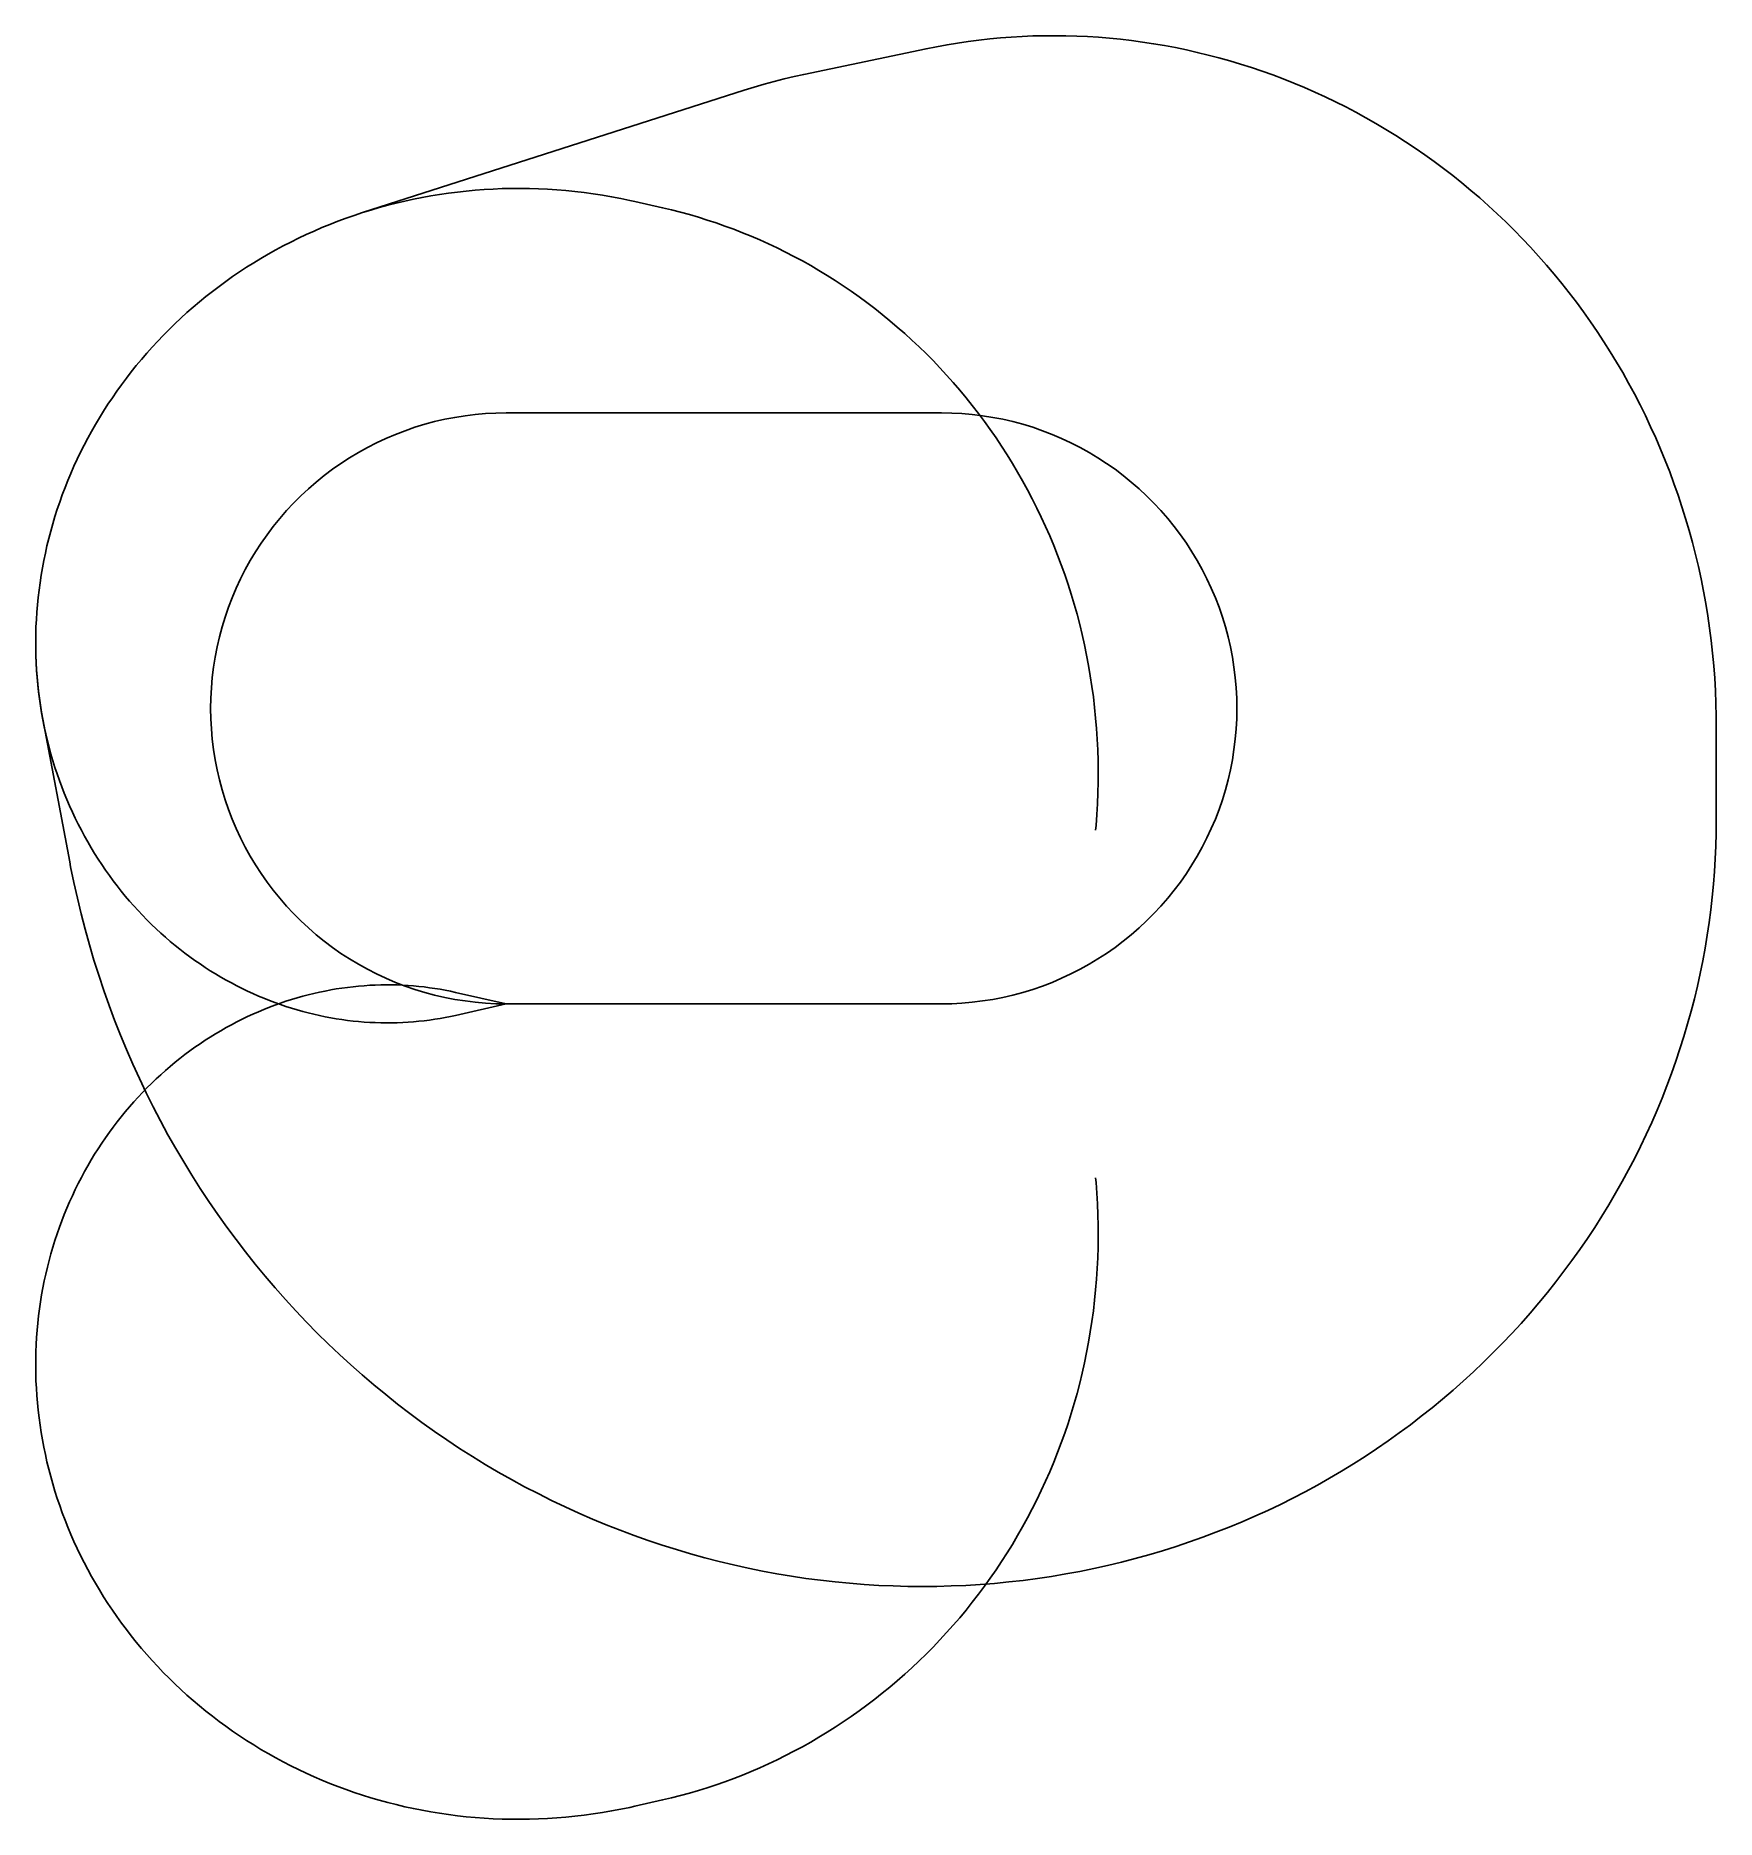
# Model space of a CAD drawing. Header units: metres. Extents: x -27182 to 69924, y -47117 to 55942.
import ezdxf

# ---------------------------------------------------------------- set-up
doc = ezdxf.new("R2010")
doc.units = ezdxf.units.M

msp = doc.modelspace()

# ---------------------------------------------------------------- linework, layer by layer
at = {"layer": 'NorminalTrack', "color": 1}
msp.add_lwpolyline([(0, 0), (0, 0), (-596, 10), (-1191, 42), (-1785, 94), (-2376, 166), (-2965, 259), (-3550, 373), (-4131, 507), (-4706, 661), (-5276, 836), (-5840, 1030), (-6396, 1243), (-6945, 1476), (-7485, 1728), (-8016, 1999), (-8537, 2287), (-9048, 2594), (-9548, 2919), (-10036, 3261), (-10512, 3619), (-10975, 3995), (-11425, 4386), (-11860, 4792), (-12282, 5213), (-12688, 5649), (-13079, 6099), (-13454, 6562), (-13813, 7038), (-14155, 7526), (-14479, 8026), (-14786, 8537), (-15075, 9058), (-15346, 9589), (-15598, 10129), (-15831, 10678), (-16044, 11234), (-16238, 11798), (-16412, 12368), (-16567, 12943), (-16701, 13524), (-16814, 14109), (-16908, 14698), (-16980, 15289), (-17032, 15883), (-17063, 16478), (-17074, 17074), (-17063, 17670), (-17032, 18265), (-16980, 18859), (-16908, 19450), (-16814, 20039), (-16701, 20624), (-16567, 21204), (-16412, 21780), (-16238, 22350), (-16044, 22913), (-15831, 23470), (-15598, 24018), (-15346, 24559), (-15075, 25090), (-14786, 25611), (-14479, 26122), (-14155, 26621), (-13813, 27110), (-13454, 27586), (-13079, 28049), (-12688, 28498), (-12282, 28934), (-11860, 29356), (-11425, 29762), (-10975, 30153), (-10512, 30528), (-10036, 30887), (-9548, 31229), (-9048, 31553), (-8537, 31860), (-8016, 32149), (-7485, 32420), (-6945, 32672), (-6396, 32904), (-5840, 33118), (-5276, 33312), (-4706, 33486), (-4131, 33641), (-3550, 33775), (-2965, 33888), (-2376, 33982), (-1785, 34054), (-1191, 34106), (-596, 34137), (0, 34148), (0, 34148), (25149, 34148), (25149, 34148), (25745, 34137), (26340, 34106), (26933, 34054), (27525, 33982), (28114, 33888), (28699, 33775), (29279, 33641), (29855, 33486), (30425, 33312), (30988, 33118), (31545, 32904), (32093, 32672), (32633, 32420), (33164, 32149), (33686, 31860), (34196, 31553), (34696, 31229), (35184, 30887), (35660, 30528), (36124, 30153), (36573, 29762), (37009, 29356), (37431, 28934), (37837, 28498), (38228, 28049), (38603, 27586), (38962, 27110), (39304, 26621), (39628, 26122), (39935, 25611), (40224, 25090), (40495, 24559), (40746, 24018), (40979, 23470), (41193, 22913), (41387, 22350), (41561, 21780), (41715, 21204), (41849, 20624), (41963, 20039), (42056, 19450), (42129, 18859), (42181, 18265), (42212, 17670), (42223, 17074), (42212, 16478), (42181, 15883), (42129, 15289), (42056, 14698), (41963, 14109), (41849, 13524), (41715, 12943), (41561, 12368), (41387, 11798), (41193, 11234), (40979, 10678), (40746, 10129), (40495, 9589), (40224, 9058), (39935, 8537), (39628, 8026), (39304, 7526), (38962, 7038), (38603, 6562), (38228, 6099), (37837, 5649), (37431, 5213), (37009, 4792), (36573, 4386), (36124, 3995), (35660, 3619), (35184, 3261), (34696, 2919), (34196, 2594), (33686, 2287), (33164, 1999), (32633, 1728), (32093, 1476), (31545, 1243), (30988, 1030), (30425, 836), (29855, 661), (29279, 507), (28699, 373), (28114, 259), (27525, 166), (26933, 94), (26340, 42), (25745, 10), (25149, 0), (0, 0)], dxfattribs=at)
at = {"layer": 'WindSpiral', "color": 5}
for points in [[(0, 0), (-2923, -663), (-3219, -728), (-3518, -787), (-3818, -842), (-4121, -891), (-4425, -936), (-4731, -975), (-5039, -1009), (-5349, -1037), (-5661, -1061), (-5973, -1079), (-6288, -1091), (-6603, -1098), (-6920, -1100), (-7238, -1096), (-7557, -1086), (-7877, -1071), (-8198, -1050), (-8520, -1024), (-8842, -991), (-9164, -953), (-9488, -910), (-9811, -860), (-10135, -805), (-10458, -743), (-10782, -676), (-11106, -603), (-11429, -524), (-11753, -439), (-12075, -349), (-12397, -252), (-12719, -149), (-13040, -40), (-13360, 74), (-13679, 195), (-13997, 321), (-14313, 454), (-14629, 593), (-14943, 737), (-15255, 888), (-15566, 1044), (-15875, 1206), (-16182, 1375), (-16487, 1549), (-16790, 1729), (-17091, 1915), (-17390, 2107), (-17686, 2304), (-17980, 2508), (-18270, 2717), (-18559, 2932), (-18844, 3152), (-19126, 3378), (-19405, 3610), (-19681, 3848), (-19954, 4091), (-20223, 4339), (-20489, 4593), (-20750, 4853), (-21009, 5117), (-21263, 5388), (-21513, 5663), (-21760, 5943), (-22002, 6229), (-22240, 6520), (-22473, 6815), (-22702, 7116), (-22926, 7421), (-23146, 7732), (-23360, 8047), (-23570, 8367), (-23775, 8691), (-23975, 9020), (-24170, 9353), (-24359, 9691), (-24543, 10032), (-24721, 10378), (-24894, 10729), (-25062, 11083), (-25223, 11441), (-25379, 11803), (-25529, 12168), (-25673, 12538), (-25810, 12910), (-25942, 13286), (-26067, 13666), (-26187, 14049), (-26299, 14435), (-26406, 14824), (-26505, 15215), (-26599, 15610), (-26685, 16007), (-26765, 16407), (-26838, 16810), (-26904, 17214), (-26963, 17621), (-27016, 18030), (-27061, 18441), (-27099, 18854), (-27130, 19269), (-27154, 19685), (-27171, 20103), (-27180, 20522), (-27182, 20943), (-27177, 21364), (-27164, 21787), (-27144, 22210), (-27117, 22634), (-27081, 23059), (-27039, 23484), (-26989, 23910), (-26931, 24336), (-26866, 24762), (-26793, 25187), (-26712, 25613), (-26624, 26038), (-26528, 26463), (-26425, 26887), (-26314, 27310), (-26195, 27733), (-26068, 28154), (-25934, 28574), (-25792, 28993), (-25643, 29411), (-25485, 29827), (-25320, 30241), (-25148, 30653), (-24968, 31063), (-24780, 31471), (-24584, 31877), (-24381, 32280), (-24171, 32681), (-23953, 33079), (-23727, 33474), (-23494, 33866), (-23254, 34255), (-23006, 34641), (-22751, 35023), (-22489, 35402), (-22219, 35777), (-21942, 36148), (-21658, 36515), (-21367, 36878), (-21069, 37237), (-20764, 37592), (-20452, 37942), (-20133, 38287), (-19808, 38627), (-19476, 38963), (-19137, 39293), (-18791, 39619), (-18439, 39939), (-18081, 40253), (-17716, 40562), (-17345, 40866), (-16968, 41163), (-16585, 41455), (-16196, 41741), (-15802, 42020), (-15401, 42293), (-14995, 42560), (-14583, 42820), (-14165, 43074), (-13743, 43321), (-13315, 43561), (-12882, 43794), (-12444, 44020), (-12001, 44238), (-11553, 44450), (-11100, 44654), (-10643, 44851), (-10182, 45040), (-9716, 45221), (-9246, 45395), (-8772, 45561), (-8294, 45719), (-8294, 45719), (13762, 52793), (14331, 52971), (14904, 53138), (15482, 53296), (16063, 53444), (16647, 53582), (17201, 53703), (24261, 55183), (24867, 55305), (25476, 55416), (26088, 55517), (26703, 55607), (27321, 55686), (27941, 55755), (28563, 55814), (29188, 55861), (29814, 55898), (30442, 55923), (31071, 55938), (31702, 55942), (32334, 55935), (32967, 55916), (33600, 55887), (34234, 55846), (34869, 55795), (35503, 55732), (36138, 55658), (36772, 55572), (37406, 55476), (38039, 55368), (38672, 55249), (39303, 55119), (39933, 54977), (40562, 54825), (41189, 54661), (41814, 54486), (42437, 54299), (43058, 54101), (43676, 53893), (44292, 53673), (44905, 53442), (45514, 53200), (46121, 52946), (46724, 52682), (47323, 52407), (47919, 52121), (48511, 51824), (49098, 51516), (49681, 51198), (50259, 50869), (50832, 50529), (51400, 50178), (51963, 49817), (52521, 49446), (53073, 49065), (53619, 48673), (54159, 48271), (54693, 47859), (55221, 47437), (55742, 47005), (56256, 46563), (56764, 46111), (57264, 45651), (57757, 45180), (58243, 44700), (58721, 44211), (59191, 43713), (59653, 43206), (60107, 42690), (60552, 42166), (60989, 41632), (61418, 41091), (61838, 40541), (62248, 39983), (62650, 39416), (63042, 38842), (63425, 38261), (63798, 37671), (64161, 37075), (64515, 36471), (64858, 35860), (65192, 35242), (65515, 34617), (65827, 33986), (66129, 33348), (66421, 32704), (66701, 32054), (66971, 31398), (67229, 30737), (67476, 30070), (67712, 29397), (67937, 28720), (68150, 28038), (68352, 27351), (68541, 26659), (68719, 25963), (68885, 25263), (69039, 24559), (69181, 23852), (69311, 23141), (69429, 22426), (69534, 21709), (69627, 20988), (69707, 20265), (69775, 19540), (69830, 18812), (69873, 18083), (69903, 17351), (69920, 16618), (69924, 15999), (69924, 10592), (69918, 9857), (69899, 9121), (69867, 8384), (69821, 7646), (69763, 6909), (69692, 6171), (69608, 5434), (69511, 4697), (69401, 3960), (69278, 3225), (69142, 2490), (68993, 1757), (68831, 1026), (68656, 296), (68467, -431), (68266, -1156), (68052, -1879), (67825, -2599), (67585, -3316), (67333, -4030), (67067, -4740), (66789, -5447), (66498, -6149), (66194, -6848), (65877, -7542), (65548, -8232), (65207, -8917), (64853, -9597), (64487, -10271), (64108, -10940), (63718, -11604), (63315, -12261), (62900, -12912), (62473, -13557), (62034, -14195), (61584, -14827), (61122, -15451), (60648, -16068), (60163, -16678), (59667, -17280), (59160, -17874), (58641, -18460), (58112, -19038), (57571, -19607), (57020, -20168), (56459, -20720), (55887, -21262), (55305, -21796), (54713, -22320), (54111, -22834), (53499, -23338), (52878, -23832), (52247, -24316), (51607, -24790), (50958, -25253), (50299, -25706), (49632, -26147), (48957, -26577), (48273, -26997), (47581, -27404), (46881, -27800), (46173, -28185), (45457, -28557), (44734, -28918), (44004, -29266), (43267, -29602), (42523, -29925), (41772, -30236), (41015, -30534), (40252, -30820), (39483, -31092), (38708, -31351), (37928, -31597), (37142, -31830), (36352, -32049), (35556, -32255), (34756, -32447), (33952, -32626), (33143, -32790), (32331, -32941), (31515, -33077), (30695, -33200), (29873, -33308), (29047, -33402), (28219, -33482), (27388, -33547), (26555, -33598), (25721, -33634), (24884, -33656), (24047, -33664), (23208, -33656), (22368, -33634), (21528, -33598), (20687, -33546), (19846, -33480), (19005, -33399), (18165, -33303), (17325, -33193), (16486, -33067), (15649, -32927), (14812, -32772), (13978, -32602), (13145, -32418), (12315, -32219), (11487, -32004), (10662, -31776), (9840, -31532), (9021, -31274), (8206, -31001), (7395, -30714), (6588, -30412), (5784, -30096), (4986, -29765), (4192, -29420), (3404, -29061), (2621, -28687), (1843, -28299), (1071, -27898), (306, -27482), (-453, -27052), (-1206, -26609), (-1952, -26152), (-2690, -25682), (-3421, -25198), (-4145, -24700), (-4861, -24190), (-5569, -23666), (-6268, -23129), (-6959, -22580), (-7641, -22018), (-8314, -21443), (-8977, -20856), (-9631, -20256), (-10276, -19645), (-10910, -19021), (-11535, -18386), (-12148, -17739), (-12752, -17081), (-13344, -16411), (-13926, -15730), (-14496, -15039), (-15055, -14336), (-15602, -13623), (-16137, -12900), (-16660, -12166), (-17171, -11423), (-17670, -10669), (-18156, -9906), (-18629, -9134), (-19089, -8353), (-19537, -7563), (-19970, -6764), (-20391, -5956), (-20797, -5140), (-21190, -4317), (-21569, -3485), (-21934, -2646), (-22284, -1800), (-22621, -947), (-22942, -87), (-23249, 780), (-23541, 1653), (-23818, 2532), (-24081, 3417), (-24328, 4308), (-24559, 5204), (-24775, 6104), (-24976, 7010), (-25161, 7920), (-25215, 8200), (-26772, 16444), (-26844, 16846), (-26910, 17251), (-26968, 17658), (-27020, 18068), (-27065, 18479), (-27102, 18892), (-27133, 19307), (-27156, 19723), (-27172, 20141), (-27180, 20561), (-27182, 20852)], [(0, 0), (-2923, -663), (-3219, -728), (-3518, -787), (-3818, -842), (-4121, -891), (-4425, -936), (-4731, -975), (-5039, -1009), (-5349, -1037), (-5661, -1061), (-5973, -1079), (-6288, -1091), (-6603, -1098), (-6920, -1100), (-7238, -1096), (-7557, -1086), (-7877, -1071), (-8198, -1050), (-8520, -1024), (-8842, -991), (-9164, -953), (-9488, -910), (-9811, -860), (-10135, -805), (-10458, -743), (-10782, -676), (-11106, -603), (-11429, -524), (-11753, -439), (-12075, -349), (-12397, -252), (-12719, -149), (-13040, -40), (-13360, 74), (-13679, 195), (-13997, 321), (-14313, 454), (-14629, 593), (-14943, 737), (-15255, 888), (-15566, 1044), (-15875, 1206), (-16182, 1375), (-16487, 1549), (-16790, 1729), (-17091, 1915), (-17390, 2107), (-17686, 2304), (-17980, 2508), (-18270, 2717), (-18559, 2932), (-18844, 3152), (-19126, 3378), (-19405, 3610), (-19681, 3848), (-19954, 4091), (-20223, 4339), (-20489, 4593), (-20750, 4853), (-21009, 5117), (-21263, 5388), (-21513, 5663), (-21760, 5943), (-22002, 6229), (-22240, 6520), (-22473, 6815), (-22702, 7116), (-22926, 7421), (-23146, 7732), (-23360, 8047), (-23570, 8367), (-23775, 8691), (-23975, 9020), (-24170, 9353), (-24359, 9691), (-24543, 10032), (-24721, 10378), (-24894, 10729), (-25062, 11083), (-25223, 11441), (-25379, 11803), (-25529, 12168), (-25673, 12538), (-25810, 12910), (-25942, 13286), (-26067, 13666), (-26187, 14049), (-26299, 14435), (-26406, 14824), (-26505, 15215), (-26599, 15610), (-26685, 16007), (-26765, 16407), (-26838, 16810), (-26904, 17214), (-26963, 17621), (-27016, 18030), (-27061, 18441), (-27099, 18854), (-27130, 19269), (-27154, 19685), (-27171, 20103), (-27180, 20522), (-27182, 20943), (-27177, 21364), (-27164, 21787), (-27144, 22210), (-27117, 22634), (-27081, 23059), (-27039, 23484), (-26989, 23910), (-26931, 24336), (-26866, 24762), (-26793, 25187), (-26712, 25613), (-26624, 26038), (-26528, 26463), (-26425, 26887), (-26314, 27310), (-26195, 27733), (-26068, 28154), (-25934, 28574), (-25792, 28993), (-25643, 29411), (-25485, 29827), (-25320, 30241), (-25148, 30653), (-24968, 31063), (-24780, 31471), (-24584, 31877), (-24381, 32280), (-24171, 32681), (-23953, 33079), (-23727, 33474), (-23494, 33866), (-23254, 34255), (-23006, 34641), (-22751, 35023), (-22489, 35402), (-22219, 35777), (-21942, 36148), (-21658, 36515), (-21367, 36878), (-21069, 37237), (-20764, 37592), (-20452, 37942), (-20133, 38287), (-19808, 38627), (-19476, 38963), (-19137, 39293), (-18791, 39619), (-18439, 39939), (-18081, 40253), (-17716, 40562), (-17345, 40866), (-16968, 41163), (-16585, 41455), (-16196, 41741), (-15802, 42020), (-15401, 42293), (-14995, 42560), (-14583, 42820), (-14165, 43074), (-13743, 43321), (-13315, 43561), (-12882, 43794), (-12444, 44020), (-12001, 44238), (-11553, 44450), (-11100, 44654), (-10643, 44851), (-10182, 45040), (-9716, 45221), (-9246, 45395), (-8772, 45561), (-8294, 45719), (-7813, 45869), (-7327, 46010), (-6838, 46144), (-6346, 46269), (-5851, 46386), (-5352, 46495), (-4851, 46595), (-4346, 46686), (-3840, 46769), (-3330, 46843), (-2818, 46909), (-2304, 46965), (-1788, 47013), (-1270, 47052), (-751, 47082), (-229, 47103), (293, 47114), (817, 47117), (1343, 47110), (1869, 47095), (2396, 47070), (2923, 47035), (3451, 46992), (3979, 46939), (4508, 46877), (5036, 46805), (5564, 46724), (6092, 46634), (6620, 46534), (7146, 46425), (7445, 46358), (9040, 45997), (9559, 45874), (10077, 45742), (10593, 45601), (11108, 45451), (11622, 45291), (12133, 45122), (12643, 44943), (13151, 44756), (13656, 44559), (14159, 44353), (14659, 44137), (15157, 43913), (15652, 43679), (16143, 43437), (16631, 43185), (17116, 42924), (17597, 42654), (18074, 42375), (18548, 42088), (19017, 41791), (19482, 41486), (19942, 41172), (20398, 40850), (20849, 40518), (21295, 40179), (21736, 39831), (22172, 39474), (22603, 39109), (23028, 38736), (23447, 38355), (23860, 37966), (24267, 37569), (24668, 37164), (25063, 36751), (25451, 36330), (25833, 35902), (26208, 35467), (26575, 35024), (26936, 34574), (27290, 34116), (27636, 33652), (27975, 33181), (28306, 32703), (28629, 32218), (28945, 31727), (29252, 31230), (29552, 30726), (29843, 30216), (30126, 29700), (30400, 29178), (30665, 28650), (30922, 28117), (31170, 27578), (31409, 27034), (31639, 26485), (31860, 25931), (32071, 25372), (32273, 24808), (32466, 24240), (32648, 23667), (32822, 23091), (32985, 22510), (33139, 21925), (33282, 21337), (33416, 20745), (33539, 20150), (33653, 19551), (33755, 18950), (33848, 18345), (33930, 17738), (34002, 17129), (34063, 16517), (34114, 15903), (34154, 15287), (34183, 14669), (34202, 14050), (34210, 13430), (34207, 12808), (34193, 12185), (34168, 11561), (34132, 10937), (34085, 10313), (34061, 10043)], [(0, 0), (-2923, 663), (-3219, 728), (-3518, 787), (-3818, 842), (-4121, 891), (-4425, 936), (-4731, 975), (-5039, 1009), (-5349, 1037), (-5661, 1061), (-5973, 1079), (-6288, 1091), (-6603, 1098), (-6920, 1100), (-7238, 1096), (-7557, 1086), (-7877, 1071), (-8198, 1050), (-8520, 1024), (-8842, 991), (-9164, 953), (-9488, 910), (-9811, 860), (-10135, 805), (-10458, 743), (-10782, 676), (-11106, 603), (-11429, 524), (-11753, 439), (-12075, 349), (-12397, 252), (-12719, 149), (-13040, 40), (-13360, -74), (-13679, -195), (-13997, -321), (-14313, -454), (-14629, -593), (-14943, -737), (-15255, -888), (-15566, -1044), (-15875, -1206), (-16182, -1375), (-16487, -1549), (-16790, -1729), (-17091, -1915), (-17390, -2107), (-17686, -2304), (-17980, -2508), (-18270, -2717), (-18559, -2932), (-18844, -3152), (-19126, -3378), (-19405, -3610), (-19681, -3848), (-19954, -4091), (-20223, -4339), (-20489, -4593), (-20750, -4853), (-21009, -5117), (-21263, -5388), (-21513, -5663), (-21760, -5943), (-22002, -6229), (-22240, -6520), (-22473, -6815), (-22702, -7116), (-22926, -7421), (-23146, -7732), (-23360, -8047), (-23570, -8367), (-23775, -8691), (-23975, -9020), (-24170, -9353), (-24359, -9691), (-24543, -10032), (-24721, -10378), (-24894, -10729), (-25062, -11083), (-25223, -11441), (-25379, -11803), (-25529, -12168), (-25673, -12538), (-25810, -12910), (-25942, -13286), (-26067, -13666), (-26187, -14049), (-26299, -14435), (-26406, -14824), (-26505, -15215), (-26599, -15610), (-26685, -16007), (-26765, -16407), (-26838, -16810), (-26904, -17214), (-26963, -17621), (-27016, -18030), (-27061, -18441), (-27099, -18854), (-27130, -19269), (-27154, -19685), (-27171, -20103), (-27180, -20522), (-27182, -20943), (-27177, -21364), (-27164, -21787), (-27144, -22210), (-27117, -22634), (-27081, -23059), (-27039, -23484), (-26989, -23910), (-26931, -24336), (-26866, -24762), (-26793, -25187), (-26712, -25613), (-26624, -26038), (-26528, -26463), (-26425, -26887), (-26314, -27310), (-26195, -27733), (-26068, -28154), (-25934, -28574), (-25792, -28993), (-25643, -29411), (-25485, -29827), (-25320, -30241), (-25148, -30653), (-24968, -31063), (-24780, -31471), (-24584, -31877), (-24381, -32280), (-24171, -32681), (-23953, -33079), (-23727, -33474), (-23494, -33866), (-23254, -34255), (-23006, -34641), (-22751, -35023), (-22489, -35402), (-22219, -35777), (-21942, -36148), (-21658, -36515), (-21367, -36878), (-21069, -37237), (-20764, -37592), (-20452, -37942), (-20133, -38287), (-19808, -38627), (-19476, -38963), (-19137, -39293), (-18791, -39619), (-18439, -39939), (-18081, -40253), (-17716, -40562), (-17345, -40866), (-16968, -41163), (-16585, -41455), (-16196, -41741), (-15802, -42020), (-15401, -42293), (-14995, -42560), (-14583, -42820), (-14165, -43074), (-13743, -43321), (-13315, -43561), (-12882, -43794), (-12444, -44020), (-12001, -44238), (-11553, -44450), (-11100, -44654), (-10643, -44851), (-10182, -45040), (-9716, -45221), (-9246, -45395), (-8772, -45561), (-8294, -45719), (-7813, -45869), (-7327, -46010), (-6838, -46144), (-6346, -46269), (-5851, -46386), (-5352, -46495), (-4851, -46595), (-4346, -46686), (-3840, -46769), (-3330, -46843), (-2818, -46909), (-2304, -46965), (-1788, -47013), (-1270, -47052), (-751, -47082), (-229, -47103), (293, -47114), (817, -47117), (1343, -47110), (1869, -47095), (2396, -47070), (2923, -47035), (3451, -46992), (3979, -46939), (4508, -46877), (5036, -46805), (5564, -46724), (6092, -46634), (6620, -46534), (7146, -46425), (7445, -46358), (9040, -45997), (9559, -45874), (10077, -45742), (10593, -45601), (11108, -45451), (11622, -45291), (12133, -45122), (12643, -44943), (13151, -44756), (13656, -44559), (14159, -44353), (14659, -44137), (15157, -43913), (15652, -43679), (16143, -43437), (16631, -43185), (17116, -42924), (17597, -42654), (18074, -42375), (18548, -42088), (19017, -41791), (19482, -41486), (19942, -41172), (20398, -40850), (20849, -40518), (21295, -40179), (21736, -39831), (22172, -39474), (22603, -39109), (23028, -38736), (23447, -38355), (23860, -37966), (24267, -37569), (24668, -37164), (25063, -36751), (25451, -36330), (25833, -35902), (26208, -35467), (26575, -35024), (26936, -34574), (27290, -34116), (27636, -33652), (27975, -33181), (28306, -32703), (28629, -32218), (28945, -31727), (29252, -31230), (29552, -30726), (29843, -30216), (30126, -29700), (30400, -29178), (30665, -28650), (30922, -28117), (31170, -27578), (31409, -27034), (31639, -26485), (31860, -25931), (32071, -25372), (32273, -24808), (32466, -24240), (32648, -23667), (32822, -23091), (32985, -22510), (33139, -21925), (33282, -21337), (33416, -20745), (33539, -20150), (33653, -19551), (33755, -18950), (33848, -18345), (33930, -17738), (34002, -17129), (34063, -16517), (34114, -15903), (34154, -15287), (34183, -14669), (34202, -14050), (34210, -13430), (34207, -12808), (34193, -12185), (34168, -11561), (34132, -10937), (34085, -10313), (34061, -10043)]]:
    msp.add_lwpolyline(points, dxfattribs=at)

doc.saveas('drawing.dxf')
